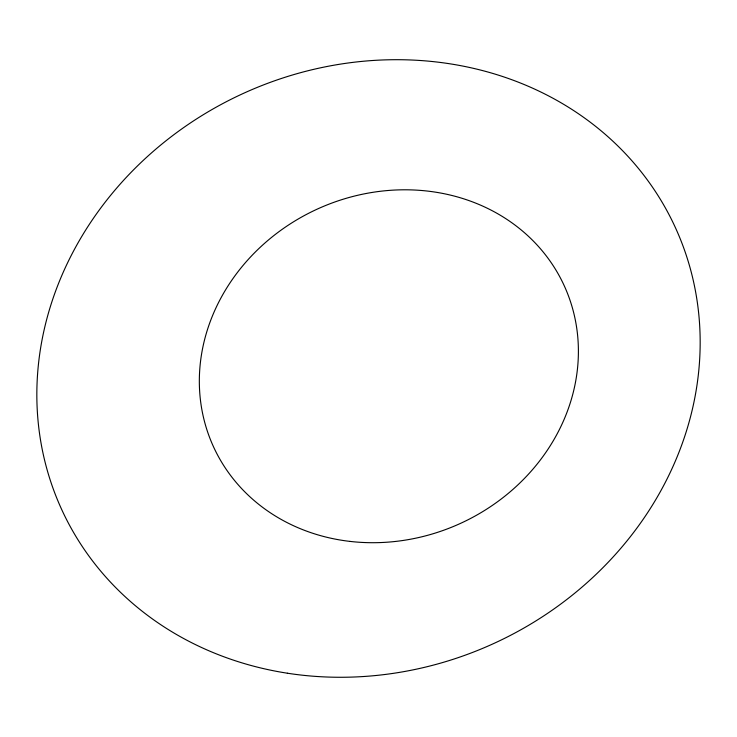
<?xml version="1.0" encoding="UTF-8"?>
<svg xmlns="http://www.w3.org/2000/svg" width="737" height="737" viewBox="0 0 737 737"><rect width="100%" height="100%" fill="white"/><g stroke="black" fill="none" stroke-linecap="round" stroke-linejoin="round"><path stroke-width="1.11" d="M287.375 673.213A337.684 302.207 -24.9 0 0 687.584 259.378A337.684 302.207 -24.9 0 0 130.541 172.909A337.684 302.207 -24.9 0 0 287.375 673.213M349.983 541.4A192.965 172.688 -24.9 0 0 568.964 297.278A192.965 172.688 -24.9 0 0 247.66 260.106A192.965 172.688 -24.9 0 0 349.983 541.4"/></g></svg>
